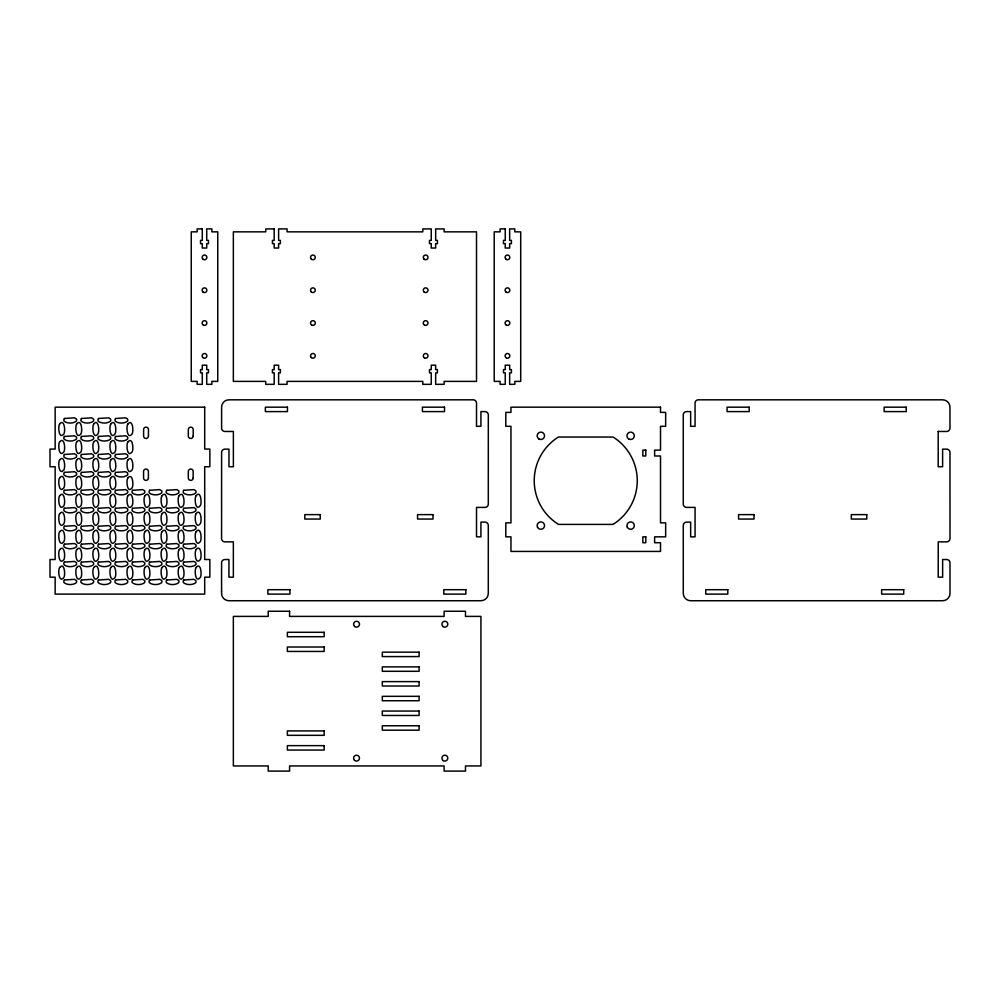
<?xml version="1.0" encoding="UTF-8"?>
<svg xmlns="http://www.w3.org/2000/svg" width="1000" height="1000" viewBox="0 0 1000 1000"><rect width="100%" height="100%" fill="white"/><g stroke="black" fill="none" stroke-linecap="round" stroke-linejoin="round"><path stroke-width="1.5" d="M221.575 591.237L221.575 593.375A7.362 7.362 0 0 0 228.938 600.737L480.925 600.737A7.362 7.362 0 0 0 488.288 593.375L488.3 525.425A3.312 3.312 0 0 0 484.988 522.112L480.925 522.112L480.925 536.838L476.512 536.838L476.512 507.4L485 507.4A3.287 3.287 0 0 0 488.3 504.113L488.312 414.913A3.312 3.312 0 0 0 485 411.6L480.925 411.6L480.925 426.312L476.512 426.312L476.512 403.062A3.237 3.237 0 0 0 473.275 399.825L228.925 399.825A7.325 7.325 0 0 0 221.6 407.15L221.6 428.15A3.312 3.312 0 0 0 224.913 431.463L233.375 431.463L233.375 466.737L228.962 466.737L228.962 449.125L224.913 449.125A3.312 3.312 0 0 0 221.6 452.438L221.575 538.55A3.312 3.312 0 0 0 224.887 541.862L233.35 541.862L233.35 577.188L228.938 577.188L228.938 559.525L224.887 559.525A3.312 3.312 0 0 0 221.575 562.837L221.575 591.237M938.2 431.463L938.188 466.737L942.613 466.737L942.613 449.125L946.663 449.125A3.312 3.312 0 0 1 949.975 452.438L950 538.55A3.312 3.312 0 0 1 946.688 541.862L938.225 541.862L938.225 577.188L942.638 577.188L942.638 559.525L946.688 559.525A3.312 3.312 0 0 1 950 562.837L950 593.375A7.362 7.362 0 0 1 942.638 600.737L690.65 600.737A7.362 7.362 0 0 1 683.288 593.375L683.275 525.425A3.312 3.312 0 0 1 686.587 522.112L690.65 522.112L690.65 536.838L695.062 536.838L695.062 507.4L686.562 507.4A3.287 3.287 0 0 1 683.275 504.113L683.263 414.913A3.312 3.312 0 0 1 686.575 411.6L690.65 411.6L690.65 426.312L695.062 426.312L695.062 403.062A3.237 3.237 0 0 1 698.3 399.825L942.638 399.825A7.325 7.325 0 0 1 949.963 407.15L949.963 428.15A3.312 3.312 0 0 1 946.65 431.463L938.2 431.463M59.638 423.95C57.75 426.262 58.913 440.012 63.762 434.062C65.65 431.75 64.488 418 59.638 423.95M59.65 441.925C57.75 444.237 58.913 457.987 63.762 452.038C65.662 449.738 64.5 435.975 59.65 441.925M59.65 459.925C57.75 462.238 58.913 475.988 63.762 470.037C65.662 467.725 64.5 453.975 59.65 459.925M59.65 477.863C57.75 480.163 58.913 493.925 63.762 487.962C65.662 485.662 64.5 471.9 59.65 477.863M59.638 495.763C57.75 498.062 58.913 511.825 63.762 505.863C65.65 503.562 64.488 489.8 59.638 495.763M59.65 513.737C57.75 516.038 58.913 529.8 63.762 523.85C65.662 521.538 64.5 507.788 59.65 513.737M59.65 531.737C57.75 534.038 58.913 547.8 63.762 541.838C65.662 539.538 64.5 525.775 59.65 531.737M59.65 549.663C57.75 551.975 58.913 565.725 63.762 559.775C65.662 557.475 64.5 543.713 59.65 549.663M76.7 423.95C74.8 426.262 75.963 440.012 80.812 434.062C82.713 431.75 81.55 418 76.7 423.95M59.638 567.562C57.75 569.875 58.913 583.625 63.762 577.675C65.65 575.375 64.488 561.613 59.638 567.562M76.7 441.925C74.812 444.237 75.975 457.987 80.825 452.038C82.713 449.738 81.55 435.975 76.7 441.925M76.7 459.925C74.812 462.238 75.975 475.988 80.825 470.037C82.713 467.725 81.55 453.975 76.7 459.925M76.7 477.863C74.812 480.163 75.975 493.925 80.825 487.962C82.713 485.662 81.55 471.9 76.7 477.863M76.7 495.763C74.8 498.062 75.963 511.825 80.812 505.863C82.713 503.562 81.55 489.8 76.7 495.763M76.7 513.737C74.812 516.038 75.975 529.8 80.825 523.85C82.713 521.538 81.55 507.788 76.7 513.737M76.7 531.737C74.812 534.038 75.975 547.8 80.825 541.838C82.713 539.538 81.55 525.775 76.7 531.737M76.7 549.663C74.812 551.975 75.975 565.725 80.825 559.775C82.713 557.475 81.55 543.713 76.7 549.663M93.75 423.95C91.862 426.262 93.025 440.012 97.875 434.062C99.763 431.75 98.6 418 93.75 423.95M76.7 567.562C74.8 569.875 75.963 583.625 80.812 577.675C82.713 575.375 81.55 561.613 76.7 567.562M93.763 441.925C91.862 444.237 93.025 457.987 97.875 452.038C99.775 449.738 98.612 435.975 93.763 441.925M93.763 459.925C91.862 462.238 93.025 475.988 97.875 470.037C99.775 467.725 98.612 453.975 93.763 459.925M93.763 477.863C91.862 480.163 93.025 493.925 97.875 487.962C99.775 485.662 98.612 471.9 93.763 477.863M93.75 495.763C91.862 498.062 93.025 511.825 97.875 505.863C99.763 503.562 98.6 489.8 93.75 495.763M93.763 513.737C91.862 516.038 93.025 529.8 97.875 523.85C99.775 521.538 98.612 507.788 93.763 513.737M93.763 531.737C91.862 534.038 93.025 547.8 97.875 541.838C99.775 539.538 98.612 525.775 93.763 531.737M93.763 549.663C91.862 551.975 93.025 565.725 97.875 559.775C99.775 557.475 98.612 543.713 93.763 549.663M110.812 423.95C108.912 426.262 110.075 440.012 114.925 434.062C116.825 431.75 115.662 418 110.812 423.95M93.75 567.562C91.862 569.875 93.025 583.625 97.875 577.675C99.763 575.375 98.6 561.613 93.75 567.562M110.812 441.925C108.925 444.237 110.087 457.987 114.938 452.038C116.825 449.738 115.662 435.975 110.812 441.925M110.812 459.925C108.925 462.238 110.087 475.988 114.938 470.037C116.825 467.725 115.662 453.975 110.812 459.925M110.812 477.863C108.925 480.163 110.087 493.925 114.938 487.962C116.825 485.662 115.662 471.9 110.812 477.863M110.8 495.763C108.912 498.062 110.075 511.825 114.925 505.863C116.812 503.562 115.65 489.8 110.8 495.763M110.812 513.737C108.925 516.038 110.087 529.8 114.938 523.85C116.825 521.538 115.662 507.788 110.812 513.737M110.812 531.737C108.925 534.038 110.087 547.8 114.938 541.838C116.825 539.538 115.662 525.775 110.812 531.737M110.812 549.663C108.925 551.975 110.087 565.725 114.938 559.775C116.825 557.475 115.662 543.713 110.812 549.663M127.863 424.025C125.975 426.337 127.137 440.087 131.988 434.137C133.875 431.838 132.713 418.075 127.863 424.025M110.8 567.562C108.912 569.875 110.075 583.625 114.925 577.675C116.812 575.375 115.65 561.613 110.8 567.562M127.863 442C125.975 444.312 127.137 458.062 131.988 452.113C133.875 449.812 132.713 436.05 127.863 442M127.863 460C125.975 462.312 127.137 476.062 131.988 470.112C133.875 467.812 132.713 454.05 127.863 460M127.863 477.938C125.975 480.238 127.137 494 131.988 488.05C133.875 485.737 132.713 471.987 127.863 477.938M127.863 495.838C125.962 498.137 127.125 511.9 131.975 505.95C133.875 503.638 132.713 489.888 127.863 495.838M127.863 513.812C125.975 516.112 127.137 529.875 131.988 523.925C133.875 521.613 132.713 507.863 127.863 513.812M127.863 531.812C125.975 534.113 127.137 547.875 131.988 541.925C133.875 539.612 132.713 525.85 127.863 531.812M127.863 549.738C125.975 552.05 127.137 565.8 131.988 559.85C133.875 557.55 132.713 543.787 127.863 549.738M127.863 567.638C125.962 569.95 127.125 583.7 131.975 577.75C133.875 575.45 132.713 561.688 127.863 567.638M144.913 495.763C143.025 498.062 144.188 511.825 149.037 505.863C150.925 503.562 149.762 489.8 144.913 495.763M144.925 513.737C143.025 516.038 144.188 529.8 149.037 523.85C150.938 521.538 149.775 507.788 144.925 513.737M144.925 531.737C143.025 534.038 144.188 547.8 149.037 541.838C150.938 539.538 149.775 525.775 144.925 531.737M144.925 549.663C143.025 551.975 144.188 565.725 149.037 559.775C150.938 557.475 149.775 543.713 144.925 549.663M144.913 567.562C143.025 569.875 144.188 583.625 149.037 577.675C150.925 575.375 149.762 561.613 144.913 567.562M161.975 495.763C160.075 498.062 161.238 511.825 166.088 505.863C167.987 503.562 166.825 489.8 161.975 495.763M161.975 513.737C160.087 516.038 161.25 529.8 166.1 523.85C167.987 521.538 166.825 507.788 161.975 513.737M161.975 531.737C160.087 534.038 161.25 547.8 166.1 541.838C167.987 539.538 166.825 525.775 161.975 531.737M161.975 549.663C160.087 551.975 161.25 565.725 166.1 559.775C167.987 557.475 166.825 543.713 161.975 549.663M161.975 567.562C160.075 569.875 161.238 583.625 166.088 577.675C167.987 575.375 166.825 561.613 161.975 567.562M179.025 495.763C177.138 498.062 178.3 511.825 183.15 505.863C185.037 503.562 183.875 489.8 179.025 495.763M179.037 513.737C177.138 516.038 178.3 529.8 183.15 523.85C185.05 521.538 183.888 507.788 179.037 513.737M179.037 531.737C177.138 534.038 178.3 547.8 183.15 541.838C185.05 539.538 183.888 525.775 179.037 531.737M179.037 549.663C177.138 551.975 178.3 565.725 183.15 559.775C185.05 557.475 183.888 543.713 179.037 549.663M179.025 567.562C177.138 569.875 178.3 583.625 183.15 577.675C185.037 575.375 183.875 561.613 179.025 567.562M196.088 495.688C194.188 497.987 195.35 511.75 200.2 505.788C202.087 503.488 200.938 489.725 196.088 495.688M196.088 513.663C194.2 515.962 195.362 529.725 200.212 523.775C202.1 521.462 200.938 507.7 196.088 513.663M196.088 531.663C194.2 533.962 195.362 547.725 200.212 541.763C202.1 539.462 200.938 525.7 196.088 531.663M196.088 549.587C194.2 551.9 195.362 565.65 200.212 559.7C202.1 557.4 200.938 543.638 196.088 549.587M196.088 567.487C194.188 569.8 195.35 583.55 200.2 577.6C202.087 575.3 200.938 561.538 196.088 567.487M64.463 418.475L64.125 418.938A2.325 2.325 0 0 0 64.125 421.175C66.988 423.688 73.475 423.688 76.338 421.175A2.325 2.325 0 0 0 76.338 418.938L74.5 417.825L64.463 418.475M64.463 436.45L64.125 436.912A2.325 2.325 0 0 0 64.125 439.15C66.988 441.662 73.475 441.662 76.35 439.15A2.325 2.325 0 0 0 76.35 436.912L74.5 435.8L64.463 436.45M81.512 418.475L81.175 418.938A2.325 2.325 0 0 0 81.175 421.175C84.038 423.688 90.525 423.688 93.4 421.175A2.325 2.325 0 0 0 93.4 418.938L91.55 417.825L81.512 418.475M64.463 454.45L64.125 454.913A2.325 2.325 0 0 0 64.125 457.15C66.988 459.663 73.475 459.663 76.35 457.15A2.325 2.325 0 0 0 76.35 454.913L74.5 453.8L64.463 454.45M81.512 436.45L81.175 436.912A2.325 2.325 0 0 0 81.175 439.15C84.05 441.662 90.538 441.662 93.4 439.15A2.325 2.325 0 0 0 93.4 436.912L91.55 435.8L81.512 436.45M98.575 418.475L98.225 418.938A2.325 2.325 0 0 0 98.238 421.175C101.1 423.688 107.587 423.688 110.45 421.175A2.325 2.325 0 0 0 110.45 418.938L108.6 417.825L98.575 418.475M64.463 472.388L64.125 472.85A2.325 2.325 0 0 0 64.125 475.087C66.988 477.6 73.475 477.6 76.35 475.087A2.325 2.325 0 0 0 76.35 472.85L74.5 471.725L64.463 472.388M81.512 454.45L81.175 454.913A2.325 2.325 0 0 0 81.175 457.15C84.05 459.663 90.538 459.663 93.4 457.15A2.325 2.325 0 0 0 93.4 454.913L91.55 453.8L81.512 454.45M98.575 436.45L98.238 436.912A2.325 2.325 0 0 0 98.238 439.15C101.1 441.662 107.587 441.662 110.45 439.15A2.325 2.325 0 0 0 110.45 436.912L108.612 435.8L98.575 436.45M115.625 418.475L115.288 418.938A2.325 2.325 0 0 0 115.288 421.175C118.15 423.688 124.637 423.688 127.513 421.175A2.325 2.325 0 0 0 127.5 418.938L125.662 417.825L115.625 418.475M64.45 490.288L64.112 490.75A2.325 2.325 0 0 0 64.112 492.987C66.988 495.5 73.475 495.5 76.338 492.987A2.325 2.325 0 0 0 76.338 490.75L74.488 489.625L64.45 490.288M81.512 472.388L81.175 472.85A2.325 2.325 0 0 0 81.175 475.087C84.05 477.6 90.538 477.6 93.4 475.087A2.325 2.325 0 0 0 93.4 472.85L91.55 471.725L81.512 472.388M98.575 454.45L98.238 454.913A2.325 2.325 0 0 0 98.238 457.15C101.1 459.663 107.587 459.663 110.45 457.15A2.325 2.325 0 0 0 110.45 454.913L108.612 453.8L98.575 454.45M115.625 436.45L115.288 436.912A2.325 2.325 0 0 0 115.288 439.15C118.162 441.662 124.637 441.662 127.513 439.15A2.325 2.325 0 0 0 127.513 436.912L125.662 435.8L115.625 436.45M64.463 508.263L64.125 508.725A2.325 2.325 0 0 0 64.125 510.962C66.988 513.475 73.475 513.475 76.35 510.962A2.325 2.325 0 0 0 76.35 508.725L74.5 507.6L64.463 508.263M81.512 490.288L81.175 490.75A2.325 2.325 0 0 0 81.175 492.987C84.038 495.5 90.525 495.5 93.387 492.987A2.325 2.325 0 0 0 93.387 490.75L91.55 489.625L81.512 490.288M98.575 472.388L98.238 472.85A2.325 2.325 0 0 0 98.238 475.087C101.1 477.6 107.587 477.6 110.45 475.087A2.325 2.325 0 0 0 110.45 472.85L108.612 471.725L98.575 472.388M115.625 454.45L115.288 454.913A2.325 2.325 0 0 0 115.288 457.15C118.162 459.663 124.637 459.663 127.513 457.15A2.325 2.325 0 0 0 127.513 454.913L125.662 453.8L115.625 454.45M64.463 526.263L64.125 526.725A2.325 2.325 0 0 0 64.125 528.962C66.988 531.475 73.475 531.475 76.35 528.962A2.325 2.325 0 0 0 76.35 526.725L74.5 525.6L64.463 526.263M81.512 508.263L81.175 508.725A2.325 2.325 0 0 0 81.175 510.962C84.05 513.475 90.538 513.475 93.4 510.962A2.325 2.325 0 0 0 93.4 508.725L91.55 507.6L81.512 508.263M98.562 490.288L98.225 490.75A2.325 2.325 0 0 0 98.225 492.987C101.1 495.5 107.575 495.5 110.45 492.987A2.325 2.325 0 0 0 110.45 490.75L108.6 489.625L98.562 490.288M115.625 472.388L115.288 472.85A2.325 2.325 0 0 0 115.288 475.087C118.162 477.6 124.637 477.6 127.513 475.087A2.325 2.325 0 0 0 127.513 472.85L125.662 471.725L115.625 472.388M64.463 544.188L64.125 544.65A2.325 2.325 0 0 0 64.125 546.888C66.988 549.4 73.475 549.4 76.35 546.888A2.325 2.325 0 0 0 76.35 544.65L74.5 543.538L64.463 544.188M81.512 526.263L81.175 526.725A2.325 2.325 0 0 0 81.175 528.962C84.05 531.475 90.538 531.475 93.4 528.962A2.325 2.325 0 0 0 93.4 526.725L91.55 525.6L81.512 526.263M98.575 508.263L98.238 508.725A2.325 2.325 0 0 0 98.238 510.962C101.1 513.475 107.587 513.475 110.45 510.962A2.325 2.325 0 0 0 110.45 508.725L108.612 507.6L98.575 508.263M115.625 490.288L115.288 490.75A2.325 2.325 0 0 0 115.288 492.987C118.15 495.5 124.637 495.5 127.5 492.987A2.325 2.325 0 0 0 127.5 490.75L125.662 489.625L115.625 490.288M64.45 562.087L64.112 562.55A2.325 2.325 0 0 0 64.112 564.788C66.988 567.3 73.475 567.3 76.338 564.788A2.325 2.325 0 0 0 76.338 562.55L74.488 561.438L64.45 562.087M81.512 544.188L81.175 544.65A2.325 2.325 0 0 0 81.175 546.888C84.05 549.4 90.538 549.4 93.4 546.888A2.325 2.325 0 0 0 93.4 544.65L91.55 543.538L81.512 544.188M98.575 526.263L98.238 526.725A2.325 2.325 0 0 0 98.238 528.962C101.1 531.475 107.587 531.475 110.45 528.962A2.325 2.325 0 0 0 110.45 526.725L108.612 525.6L98.575 526.263M115.625 508.263L115.288 508.725A2.325 2.325 0 0 0 115.288 510.962C118.162 513.475 124.637 513.475 127.513 510.962A2.325 2.325 0 0 0 127.513 508.725L125.662 507.6L115.625 508.263M64.45 579.987L64.112 580.45A2.325 2.325 0 0 0 64.112 582.688C66.988 585.2 73.475 585.2 76.338 582.688A2.325 2.325 0 0 0 76.338 580.45L74.488 579.338L64.45 579.987M132.675 490.288L132.338 490.75A2.325 2.325 0 0 0 132.338 492.987C135.2 495.5 141.688 495.5 144.562 492.987A2.325 2.325 0 0 0 144.562 490.75L142.713 489.625L132.675 490.288M81.512 562.087L81.175 562.55A2.325 2.325 0 0 0 81.175 564.788C84.038 567.3 90.525 567.3 93.387 564.788A2.325 2.325 0 0 0 93.387 562.55L91.55 561.438L81.512 562.087M98.575 544.188L98.238 544.65A2.325 2.325 0 0 0 98.238 546.888C101.1 549.4 107.587 549.4 110.45 546.888A2.325 2.325 0 0 0 110.45 544.65L108.612 543.538L98.575 544.188M115.625 526.263L115.288 526.725A2.325 2.325 0 0 0 115.288 528.962C118.162 531.475 124.637 531.475 127.513 528.962A2.325 2.325 0 0 0 127.513 526.725L125.662 525.6L115.625 526.263M132.688 508.263L132.35 508.725A2.325 2.325 0 0 0 132.35 510.962C135.213 513.475 141.7 513.475 144.562 510.962A2.325 2.325 0 0 0 144.562 508.725L142.725 507.6L132.688 508.263M81.512 579.987L81.175 580.45A2.325 2.325 0 0 0 81.175 582.688C84.038 585.2 90.525 585.2 93.387 582.688A2.325 2.325 0 0 0 93.387 580.45L91.55 579.338L81.512 579.987M149.738 490.288L149.388 490.75A2.325 2.325 0 0 0 149.388 492.987C152.262 495.5 158.75 495.5 161.612 492.987A2.325 2.325 0 0 0 161.612 490.75L159.762 489.625L149.738 490.288M98.562 562.087L98.225 562.55A2.325 2.325 0 0 0 98.225 564.788C101.1 567.3 107.575 567.3 110.45 564.788A2.325 2.325 0 0 0 110.45 562.55L108.6 561.438L98.562 562.087M115.625 544.188L115.288 544.65A2.325 2.325 0 0 0 115.288 546.888C118.162 549.4 124.637 549.4 127.513 546.888A2.325 2.325 0 0 0 127.513 544.65L125.662 543.538L115.625 544.188M132.688 526.263L132.35 526.725A2.325 2.325 0 0 0 132.35 528.962C135.213 531.475 141.7 531.475 144.562 528.962A2.325 2.325 0 0 0 144.562 526.725L142.725 525.6L132.688 526.263M149.738 508.263L149.4 508.725A2.325 2.325 0 0 0 149.4 510.962C152.262 513.475 158.75 513.475 161.625 510.962A2.325 2.325 0 0 0 161.625 508.725L159.775 507.6L149.738 508.263M98.562 579.987L98.225 580.45A2.325 2.325 0 0 0 98.225 582.688C101.1 585.2 107.575 585.2 110.45 582.688A2.325 2.325 0 0 0 110.45 580.45L108.6 579.338L98.562 579.987M166.788 490.288L166.45 490.75A2.325 2.325 0 0 0 166.45 492.987C169.312 495.5 175.8 495.5 178.663 492.987A2.325 2.325 0 0 0 178.663 490.75L176.825 489.625L166.788 490.288M115.625 562.087L115.288 562.55A2.325 2.325 0 0 0 115.288 564.788C118.15 567.3 124.637 567.3 127.5 564.788A2.325 2.325 0 0 0 127.5 562.55L125.662 561.438L115.625 562.087M132.688 544.188L132.35 544.65A2.325 2.325 0 0 0 132.35 546.888C135.213 549.4 141.7 549.4 144.562 546.888A2.325 2.325 0 0 0 144.562 544.65L142.725 543.538L132.688 544.188M149.738 526.263L149.4 526.725A2.325 2.325 0 0 0 149.4 528.962C152.262 531.475 158.75 531.475 161.625 528.962A2.325 2.325 0 0 0 161.625 526.725L159.775 525.6L149.738 526.263M166.8 508.263L166.45 508.725A2.325 2.325 0 0 0 166.45 510.962C169.325 513.475 175.812 513.475 178.675 510.962A2.325 2.325 0 0 0 178.675 508.725L176.825 507.6L166.8 508.263M115.625 579.987L115.288 580.45A2.325 2.325 0 0 0 115.288 582.688C118.15 585.2 124.637 585.2 127.5 582.688A2.325 2.325 0 0 0 127.5 580.45L125.662 579.338L115.625 579.987M183.837 490.288L183.5 490.75A2.325 2.325 0 0 0 183.5 492.987C186.375 495.5 192.862 495.5 195.725 492.987A2.325 2.325 0 0 0 195.725 490.75L193.875 489.625L183.837 490.288M132.675 562.087L132.338 562.55A2.325 2.325 0 0 0 132.338 564.788C135.2 567.3 141.688 567.3 144.562 564.788A2.325 2.325 0 0 0 144.562 562.55L142.713 561.438L132.675 562.087M149.738 544.188L149.4 544.65A2.325 2.325 0 0 0 149.4 546.888C152.262 549.4 158.75 549.4 161.625 546.888A2.325 2.325 0 0 0 161.625 544.65L159.775 543.538L149.738 544.188M166.8 526.263L166.45 526.725A2.325 2.325 0 0 0 166.45 528.962C169.325 531.475 175.812 531.475 178.675 528.962A2.325 2.325 0 0 0 178.675 526.725L176.825 525.6L166.8 526.263M183.85 508.263L183.512 508.725A2.325 2.325 0 0 0 183.512 510.962C186.375 513.475 192.862 513.475 195.725 510.962A2.325 2.325 0 0 0 195.725 508.725L193.888 507.6L183.85 508.263M132.675 579.987L132.338 580.45A2.325 2.325 0 0 0 132.338 582.688C135.2 585.2 141.688 585.2 144.562 582.688A2.325 2.325 0 0 0 144.562 580.45L142.713 579.338L132.675 579.987M149.738 562.087L149.388 562.55A2.325 2.325 0 0 0 149.388 564.788C152.262 567.3 158.75 567.3 161.612 564.788A2.325 2.325 0 0 0 161.612 562.55L159.762 561.438L149.738 562.087M166.8 544.188L166.45 544.65A2.325 2.325 0 0 0 166.45 546.888C169.325 549.4 175.812 549.4 178.675 546.888A2.325 2.325 0 0 0 178.675 544.65L176.825 543.538L166.8 544.188M183.85 526.263L183.512 526.725A2.325 2.325 0 0 0 183.512 528.962C186.375 531.475 192.862 531.475 195.725 528.962A2.325 2.325 0 0 0 195.725 526.725L193.888 525.6L183.85 526.263M149.738 579.987L149.388 580.45A2.325 2.325 0 0 0 149.388 582.688C152.262 585.2 158.75 585.2 161.612 582.688A2.325 2.325 0 0 0 161.612 580.45L159.762 579.338L149.738 579.987M166.788 562.087L166.45 562.55A2.325 2.325 0 0 0 166.45 564.788C169.312 567.3 175.8 567.3 178.663 564.788A2.325 2.325 0 0 0 178.663 562.55L176.825 561.438L166.788 562.087M183.85 544.188L183.512 544.65A2.325 2.325 0 0 0 183.512 546.888C186.375 549.4 192.862 549.4 195.725 546.888A2.325 2.325 0 0 0 195.725 544.65L193.888 543.538L183.85 544.188M166.788 579.987L166.45 580.45A2.325 2.325 0 0 0 166.45 582.688C169.312 585.2 175.8 585.2 178.663 582.688A2.325 2.325 0 0 0 178.663 580.45L176.825 579.338L166.788 579.987M183.837 562.087L183.5 562.55A2.325 2.325 0 0 0 183.5 564.788C186.375 567.3 192.862 567.3 195.725 564.788A2.325 2.325 0 0 0 195.725 562.55L193.875 561.438L183.837 562.087M183.837 579.987L183.5 580.45A2.325 2.325 0 0 0 183.5 582.688C186.375 585.2 192.862 585.2 195.725 582.688A2.325 2.325 0 0 0 195.725 580.45L193.875 579.338L183.837 579.987M613 524.412L558.488 524.412A51.513 51.513 0 0 1 558.4 437.038L613.075 437.038A51.513 51.513 0 0 1 613 524.412M202.288 228.9L197.138 228.9L197.138 231.85L191.25 231.85L191.25 381.388L197.15 381.388L197.15 384.338L202.288 384.338L202.288 372.85L200.525 372.85L200.525 369.613L202.288 369.613L202.288 365.2L206.713 365.2L206.713 369.613L208.475 369.613L208.475 372.85L206.713 372.85L206.713 384.338L211.875 384.338L211.875 381.388L217.75 381.388L217.75 231.85L211.863 231.85L211.863 228.9L206.713 228.9L206.713 240.387L208.475 240.387L208.475 243.625L206.713 243.625L206.713 248.038L202.288 248.038L202.288 243.625L200.525 243.625L200.525 240.387L202.288 240.387L202.288 228.9M274.188 228.9L265.725 228.9L265.725 231.85L233.35 231.85L233.35 381.388L265.725 381.388L265.725 384.338L274.188 384.338L274.188 372.85L272.425 372.85L272.425 369.613L274.188 369.613L274.188 365.2L278.612 365.2L278.612 369.613L280.375 369.613L280.375 372.85L278.612 372.85L278.612 384.338L287.075 384.338L287.075 381.388L422.788 381.388L422.788 384.338L431.25 384.338L431.25 372.85L429.487 372.85L429.487 369.613L431.25 369.613L431.25 365.2L435.662 365.2L435.662 369.613L437.425 369.613L437.425 372.85L435.662 372.85L435.662 384.338L444.125 384.338L444.125 381.388L476.512 381.388L476.512 231.85L444.125 231.85L444.125 228.9L435.662 228.9L435.662 240.387L437.425 240.387L437.425 243.625L435.662 243.625L435.662 248.038L431.25 248.038L431.25 243.625L429.487 243.625L429.487 240.387L431.25 240.387L431.25 228.9L422.788 228.9L422.788 231.85L287.075 231.85L287.075 228.9L278.612 228.9L278.612 240.387L280.375 240.387L280.375 243.625L278.612 243.625L278.612 248.038L274.188 248.038L274.188 243.625L272.425 243.625L272.425 240.387L274.188 240.387L274.188 228.9M505.25 228.9L500.1 228.9L500.1 231.85L494.2 231.85L494.2 381.388L500.1 381.388L500.1 384.338L505.25 384.338L505.25 372.85L503.475 372.85L503.475 369.613L505.25 369.613L505.25 365.2L509.663 365.2L509.663 369.613L511.425 369.613L511.425 372.85L509.663 372.85L509.663 384.338L514.825 384.338L514.825 381.388L520.7 381.388L520.7 231.85L514.812 231.85L514.812 228.9L509.663 228.9L509.663 240.387L511.425 240.387L511.425 243.625L509.663 243.625L509.663 248.038L505.25 248.038L505.25 243.625L503.475 243.625L503.475 240.387L505.25 240.387L505.25 228.9M204.7 407.175L55.15 407.175L55.15 449.075L50 449.075L50 466.737L55.15 466.737L55.15 559.525L50 559.525L50 577.188L55.15 577.188L55.15 594.113L204.7 594.113L204.7 577.188L209.85 577.188L209.85 559.525L204.7 559.525L204.7 466.737L209.85 466.737L209.85 449.075L204.7 449.075L204.7 407.175M287.438 407.175L265.363 407.175L265.363 411.6L287.438 411.6L287.438 407.175M444.5 407.175L422.413 407.175L422.413 411.6L444.5 411.6L444.5 407.175M660.512 407.175L510.962 407.175L510.962 412.388L505.812 412.388L505.812 426.312L510.962 426.312L510.962 522.85L505.812 522.85L505.812 536.838L510.962 536.838L510.962 551.425L660.512 551.425L660.512 542.725L654.625 542.725L654.625 536.838L665.662 536.838L665.662 522.85L660.512 522.85L660.512 455.988L654.625 455.988L654.625 450.1L660.512 450.1L660.512 426.312L665.662 426.312L665.662 412.388L660.512 412.388L660.512 407.175M749.163 407.175L727.075 407.175L727.075 411.6L749.163 411.6L749.163 407.175M906.213 407.175L884.137 407.175L884.137 411.6L906.213 411.6L906.213 407.175M645.788 450.1L642.85 450.1L642.85 455.988L645.788 455.988L645.788 450.1M320.262 514.625L304.812 514.625L304.812 519.05L320.262 519.05L320.262 514.625M433.013 514.625L417.55 514.625L417.55 519.05L433.013 519.05L433.013 514.625M754.013 514.625L738.562 514.625L738.562 519.05L754.013 519.05L754.013 514.625M866.762 514.625L851.312 514.625L851.312 519.05L866.762 519.05L866.762 514.625M645.788 536.838L642.85 536.838L642.85 542.725L645.788 542.725L645.788 536.838M289.938 589.7L267.863 589.7L267.863 594.113L289.938 594.113L289.938 589.7M465.838 589.7L443.762 589.7L443.762 594.113L465.838 594.113L465.838 589.7M727.812 589.7L705.738 589.7L705.738 594.113L727.812 594.113L727.812 589.7M903.713 589.7L881.637 589.7L881.637 594.113L903.713 594.113L903.713 589.7M289.575 611.25L268.225 611.25L268.225 616.4L233.35 616.4L233.35 765.95L268.225 765.95L268.225 771.1L289.575 771.1L289.575 765.95L444.125 765.95L444.125 771.1L465.475 771.1L465.475 765.95L480.925 765.95L480.925 616.4L465.475 616.4L465.475 611.25L444.125 611.25L444.125 616.4L289.575 616.4L289.575 611.25M324.162 632.3L287.362 632.3L287.362 636.712L324.162 636.712L324.162 632.3M324.162 647.013L287.362 647.013L287.362 651.438L324.162 651.438L324.162 647.013M419.1 652.163L382.312 652.163L382.312 656.587L419.1 656.587L419.1 652.163M419.1 666.888L382.312 666.888L382.312 671.3L419.1 671.3L419.1 666.888M419.1 681.612L382.312 681.612L382.312 686.025L419.1 686.025L419.1 681.612M419.1 696.325L382.312 696.325L382.312 700.738L419.1 700.738L419.1 696.325M419.1 711.05L382.312 711.05L382.312 715.462L419.1 715.462L419.1 711.05M419.1 725.763L382.312 725.763L382.312 730.175L419.1 730.175L419.1 725.763M324.162 730.913L287.362 730.913L287.362 735.325L324.162 735.325L324.162 730.913M324.162 745.638L287.362 745.638L287.362 750.05L324.162 750.05L324.162 745.638M627.3 527.062L627.175 526.862A3.675 3.675 0 0 1 631.112 521.95A3.675 3.675 0 0 1 633.65 527.712A3.675 3.675 0 0 1 627.362 527.288L627.3 527.062M537.513 527.062L537.388 526.862A3.675 3.675 0 0 1 541.325 521.95A3.675 3.675 0 0 1 543.862 527.712A3.675 3.675 0 0 1 537.575 527.288L537.513 527.062M193.188 436.05L193.188 429.575A2.425 2.425 0 0 0 190.75 427.15A2.425 2.425 0 0 0 188.325 429.575L188.325 436.05A2.425 2.425 0 0 0 190.75 438.475A2.425 2.425 0 0 0 193.188 436.05M193.162 477.962L193.162 471.488A2.425 2.425 0 0 0 190.738 469.05A2.425 2.425 0 0 0 188.312 471.488L188.312 477.962A2.425 2.425 0 0 0 190.738 480.387A2.425 2.425 0 0 0 193.162 477.962M148.45 436.037L148.45 429.562A2.425 2.425 0 0 0 146.025 427.137A2.425 2.425 0 0 0 143.6 429.562L143.6 436.037A2.425 2.425 0 0 0 146.025 438.475A2.425 2.425 0 0 0 148.45 436.037M148.412 477.962L148.412 471.488A2.425 2.425 0 0 0 145.988 469.05A2.425 2.425 0 0 0 143.562 471.488L143.562 477.962A2.425 2.425 0 0 0 145.988 480.387A2.425 2.425 0 0 0 148.412 477.962M506.275 357.887A2.35 2.35 0 0 0 509.812 355.85A2.35 2.35 0 0 0 506.275 353.812A2.35 2.35 0 0 0 506.275 357.887M506.275 325.075A2.35 2.35 0 0 0 509.812 323.025A2.35 2.35 0 0 0 506.275 320.988A2.35 2.35 0 0 0 506.275 325.075M506.275 292.25A2.35 2.35 0 0 0 509.812 290.212A2.35 2.35 0 0 0 506.275 288.163A2.35 2.35 0 0 0 506.275 292.25M505.788 259.05A2.35 2.35 0 0 0 509.725 257.987A2.35 2.35 0 0 0 506.838 255.113A2.35 2.35 0 0 0 505.788 259.05M202.838 357.512A2.35 2.35 0 0 0 206.775 356.463A2.35 2.35 0 0 0 203.888 353.575A2.35 2.35 0 0 0 202.838 357.512M203.325 325.075A2.35 2.35 0 0 0 206.863 323.025A2.35 2.35 0 0 0 203.325 320.988A2.35 2.35 0 0 0 203.325 325.075M202.838 291.875A2.35 2.35 0 0 0 206.775 290.812A2.35 2.35 0 0 0 203.888 287.938A2.35 2.35 0 0 0 202.838 291.875M203.325 259.425A2.35 2.35 0 0 0 206.863 257.387A2.35 2.35 0 0 0 203.325 255.35A2.35 2.35 0 0 0 203.325 259.425M443.275 760.625A2.95 2.95 0 0 0 447.8 758.288A2.95 2.95 0 0 0 443.512 755.525A2.95 2.95 0 0 0 443.275 760.625M443 626.487A2.95 2.95 0 0 0 447.775 624.675A2.95 2.95 0 0 0 443.812 621.45A2.95 2.95 0 0 0 443 626.487M354.462 760.225A2.95 2.95 0 0 0 359.387 758.913A2.95 2.95 0 0 0 355.788 755.3A2.95 2.95 0 0 0 354.462 760.225M354.725 626.512A2.95 2.95 0 0 0 359.462 624.625A2.95 2.95 0 0 0 355.462 621.462A2.95 2.95 0 0 0 354.725 626.512M311.238 259.05A2.35 2.35 0 0 0 315.175 257.987A2.35 2.35 0 0 0 312.288 255.113A2.35 2.35 0 0 0 311.238 259.05M311.238 291.875A2.35 2.35 0 0 0 315.175 290.812A2.35 2.35 0 0 0 312.288 287.938A2.35 2.35 0 0 0 311.238 291.875M311.725 325.075A2.35 2.35 0 0 0 315.262 323.025A2.35 2.35 0 0 0 311.725 320.988A2.35 2.35 0 0 0 311.725 325.075M311.238 357.512A2.35 2.35 0 0 0 315.175 356.463A2.35 2.35 0 0 0 312.288 353.575A2.35 2.35 0 0 0 311.238 357.512M423.988 259.05A2.35 2.35 0 0 0 427.925 257.987A2.35 2.35 0 0 0 425.037 255.113A2.35 2.35 0 0 0 423.988 259.05M423.988 291.875A2.35 2.35 0 0 0 427.925 290.812A2.35 2.35 0 0 0 425.037 287.938A2.35 2.35 0 0 0 423.988 291.875M424.475 325.075A2.35 2.35 0 0 0 428 323.025A2.35 2.35 0 0 0 424.475 320.988A2.35 2.35 0 0 0 424.475 325.075M424.475 357.887A2.35 2.35 0 0 0 428 355.85A2.35 2.35 0 0 0 424.475 353.812A2.35 2.35 0 0 0 424.475 357.887M538.862 438.913A3.675 3.675 0 0 0 544.525 435.975A3.675 3.675 0 0 0 539.15 432.537A3.675 3.675 0 0 0 538.862 438.913M628.787 439A3.675 3.675 0 0 0 634.312 435.812A3.675 3.675 0 0 0 628.787 432.625A3.675 3.675 0 0 0 628.787 439"/></g></svg>
